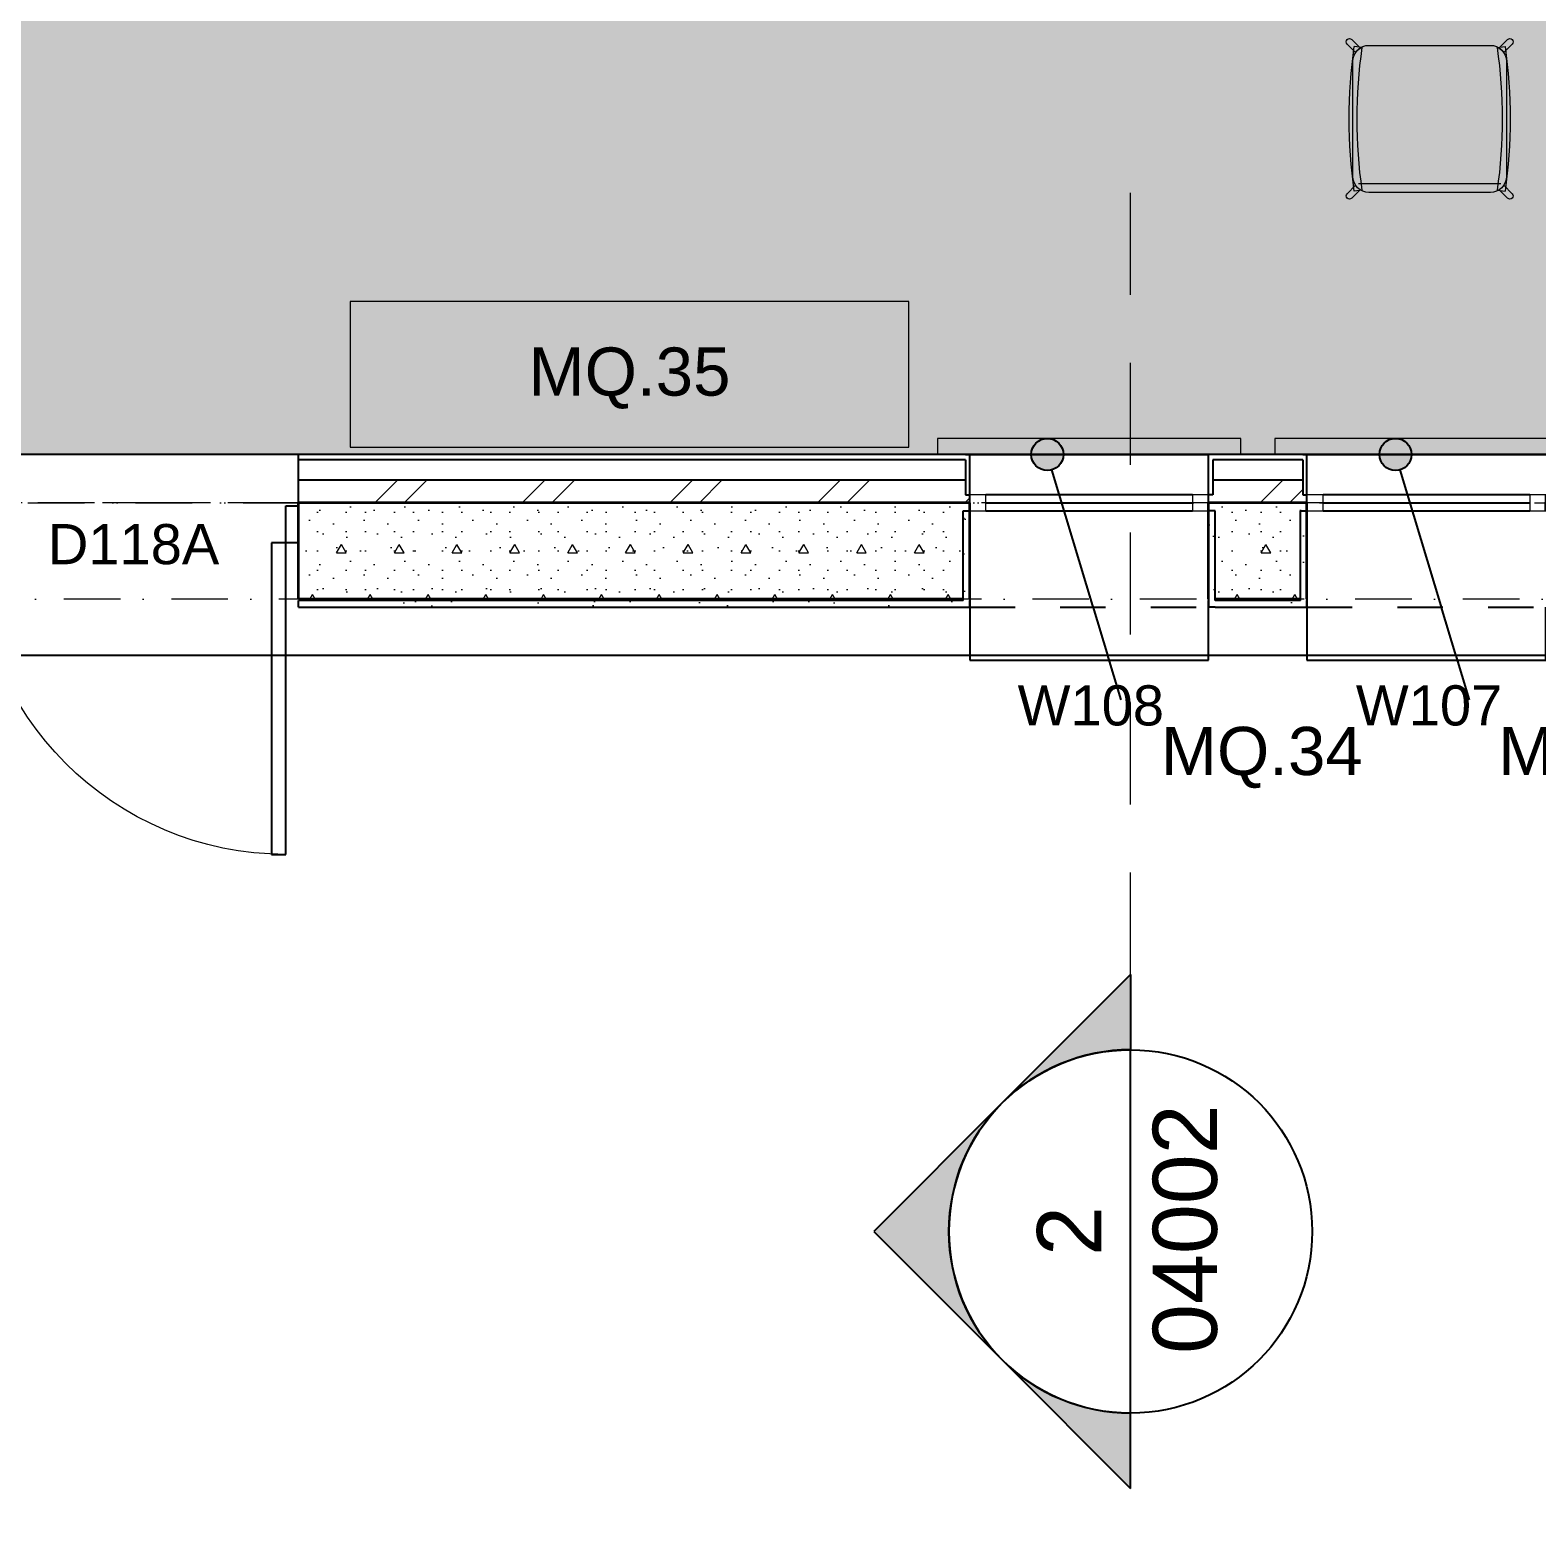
# Model space of a CAD drawing. Header units: millimetres. Extents: x -14278 to 101222, y -22378 to 34603.
# Drawn here: x 21816 to 26509, y -3161 to 1471 of the extents above; entities that cross this region are included whole.
import ezdxf
from ezdxf.enums import TextEntityAlignment as Align

# ---------------------------------------------------------------- set-up
doc = ezdxf.new("R2010")
doc.units = ezdxf.units.MM
doc.header["$MEASUREMENT"] = 0
for name, pattern in [('Dashed', [282.222223, 141.111112, -141.111112]), ('Dot & Dashed', [335.138881, 176.388884, -88.194442, 0, -70.555556]), ('Hidden Line', [195.611112, 141.111112, -54.5]), ('Long Dashed', [529.166651, 317.499995, -211.666656]), ('Wipeout_Contour', [1000, 0, -1000])]:
    doc.linetypes.add(name, pattern=pattern)
for name, color, linetype in [('A-Zz_20_10_90-T_TextFFEInternal', 7, 'Continuous'), ('A-Zz_20_10_90-T_TextWindow', 7, 'Continuous'), ('A-Zz_60_50_80-P_MarkerSection', 7, 'Continuous'), ('NewA-Ee_25_10-M_WallsExternal', 7, 'Continuous'), ('NewA-Ee_25_10-M_WallsInternal', 7, 'Continuous'), ('NewA-Ee_30_40-M_Floors', 7, 'Continuous'), ('NewA-Ee_30_60-M_Pavements', 7, 'Continuous'), ('NewA-Ee_40_20-M_GeneralFFAndEInternalFixed', 7, 'Continuous'), ('NewA-Ee_40_20-M_GeneralFFAndEInternalMovable', 7, 'Continuous'), ('NewA-SL-M_SpacesExternal', 7, 'Continuous'), ('NewA-SL-M_SpacesInternal', 7, 'Continuous'), ('NewA-Ss_30_25-M_CeilingAndSoffitSystems', 7, 'Continuous'), ('NewA-Zz_20_10_90-T_TextFFEInternal', 7, 'Continuous'), ('NewA-Zz_35_40_80-M_GridStructural', 7, 'Continuous'), ('NewA-Zz_50_10_70-P_BoundarySiteRed', 7, 'Continuous'), ('NewA-Zz_50_90_00-M_GrossInternal', 7, 'Continuous')]:
    doc.layers.add(name, color=color, linetype=linetype)
doc.styles.add('GENERATED_STYLE_1', font='')
doc.styles.get('GENERATED_STYLE_1').set_extended_font_data('Arial')
pattern_1 = [(0, (0, 0), (0, 86.60254), [0, -50]), (0, (25, 43.3), (0, 86.60254), [0, -50])]
pattern_2 = [(45, (0, 0), (-229.8097, 229.8097), []), (45, (-45.96, 45.96), (-229.8097, 229.8097), [])]
pattern_3 = [(0, (0, 0), (0, 311.769), [30, -150]), (0, (90, 155.9), (0, 311.769), [30, -150]), (60, (0, 0), (-270, 155.8846), [30, -150]), (60, (180, 0), (-270, 155.8846), [30, -150]), (120, (30, 0), (270, 155.8846), [30, -150]), (120, (210, 0), (270, 155.8846), [30, -150]), (0, (0, 30), (0, 60), [0, -60, 0, -90]), (45, (30, 30), (-42.42641, 42.42641), [0, -45, 0, -75])]
pattern_4 = [(45, (0, 175), (-55.68466, 55.68466), [0, -52.5, 0, -78.75]), (110, (175, 175), (74.0008, 26.93409), [0, -38.5, 0, -66.5])]

# ---------------------------------------------------------------- blocks, each defined once
blk = doc.blocks.new('Beam_1_1', base_point=(28050, 0))
at = {"layer": 'NewA-Ee_25_10-M_WallsExternal', "color": 251, "linetype": 'Dot & Dashed', "lineweight": 13}
blk.add_line((28050, 0), (8350, 0), dxfattribs=at)
at = {"layer": 'NewA-Ee_25_10-M_WallsExternal', "color": 6, "linetype": 'Hidden Line', "lineweight": 13}
blk.add_line((28050, 0), (8350, 0), dxfattribs=at)
blk = doc.blocks.new('RECREATION_DINING ROOM_118_18_1', base_point=(18506.4, 5622.1))
at = {"layer": 'NewA-SL-M_SpacesInternal', "color": 253, "linetype": 'Continuous', "lineweight": 13}
blk.add_line((16200, 150.3), (27899.7, 150.3), dxfattribs=at)
at = {"layer": 'NewA-SL-M_SpacesInternal', "color": 5, "lineweight": 70, "style": 'GENERATED_STYLE_1'}
for tag, height, p in [('ROOM_NAME', 200, (18317.3, 5349.3)), ('ROOM_NUMBER', 150, (18317.3, 5046.4)), ('adj_text', 150, (18317.3, 4810.7))]:
    blk.add_attdef(tag, text='', height=height, dxfattribs=at).set_placement(p, align=Align.TOP_CENTER)
blk = doc.blocks.new('TERRACE_Terrace_27_1', base_point=(12569.3, -4606.1))
at = {"layer": 'NewA-SL-M_SpacesExternal', "color": 253, "linetype": 'Continuous', "lineweight": 13}
blk.add_line((28524.7, -449.8), (7900.2, -449.8), dxfattribs=at)
at = {"layer": 'NewA-SL-M_SpacesExternal', "color": 5, "lineweight": 70, "style": 'GENERATED_STYLE_1'}
for tag, height, p in [('ROOM_NAME_0', 200, (12569.3, -4298.2)), ('ROOM_NAME_1', 150, (12569.3, -4601.1)), ('adj_text', 150, (12569.3, -4836.8))]:
    blk.add_attdef(tag, text='', height=height, dxfattribs=at).set_placement(p, align=Align.TOP_CENTER)
blk = doc.blocks.new('Mesh_1_1', base_point=(14339.9, 34603))
at = {"layer": 'NewA-Ee_30_60-M_Pavements', "color": 254, "linetype": 'Continuous', "lineweight": 13, "flags": 128}
blk.add_lwpolyline([(14339.9, 34603, -0.414214), (42830.6, 6112.3, -0.414214), (14339.9, -22378.4, -0.414214), (-14150.7, 6112.3, -0.414214)], format="xyb", close=True, dxfattribs=at)
blk.add_lwpolyline([(-474.7, 15724.7), (35324.7, 15724.7), (35324.7, 6075.3), (28524.7, 6075.3), (28524.7, -474.7), (7900.2, -474.7), (7900.2, 2666.8), (6124.7, 2666.8), (6124.7, 1525.3), (1425.3, 1525.3), (1425.3, 6075.3), (-474.7, 6075.3)], close=True, dxfattribs=at)
blk = doc.blocks.new('Slab_4_1', base_point=(11328, 15324.9))
at = {"layer": 'NewA-Ee_30_40-M_Floors', "linetype": 'Continuous', "lineweight": 13}
blk.add_hatch(color=254, dxfattribs=at).paths.add_polyline_path([(11328, 15324.9), (11328, 15099.7), (150.3, 15099.7), (150.3, 9350.5), (-124.9, 9350.5), (-124.9, 8300.5), (150.3, 8300.5), (150.3, 6700.3), (2050.3, 6700.3), (2050.3, 2150.3), (5499.7, 2150.3), (5499.7, 3091.8), (6214.3, 3091.8), (6214.3, 2766.8), (7714.3, 2766.8), (7714.3, 3091.8), (8455.6, 3091.8), (8500.3, 150.3), (16363.1, 150.3), (16363.1, -124.9), (17413.1, -124.9), (17413.1, 150.3), (27899.7, 150.3), (27899.7, 6700.3), (34699.7, 6700.3), (34699.7, 15099.7), (34639.4, 15099.7), (34639.4, 15324.9), (32809.4, 15324.9), (32809.4, 15099.7), (13158, 15099.7), (13158, 15324.9)])
at = {"layer": 'NewA-Ee_30_40-M_Floors', "color": 6, "linetype": 'Continuous', "lineweight": 13, "flags": 128}
blk.add_lwpolyline([(13158, 15099.7), (32809.4, 15099.7), (32809.4, 15324.9), (34639.4, 15324.9), (34639.4, 15099.7), (34699.7, 15099.7), (34699.7, 6700.3), (27899.7, 6700.3), (27899.7, 150.3), (17413.1, 150.3)], dxfattribs=at)
blk = doc.blocks.new('Slab_6_1', base_point=(17273.6, 6550.3))
at = {"layer": 'NewA-Ss_30_25-M_CeilingAndSoffitSystems', "linetype": 'Continuous', "lineweight": 0}
blk.add_hatch(color=255, dxfattribs=at).paths.add_polyline_path([(17273.6, 6550.3), (15249.9, 6550.3), (15249.9, 150.3), (27899.7, 150.3), (27899.7, 6550), (25956, 6550), (25956, 6144.1), (17273.6, 6144.1)])
at = {"layer": 'NewA-Ss_30_25-M_CeilingAndSoffitSystems', "color": 6, "linetype": 'Continuous', "lineweight": 13, "flags": 128}
blk.add_lwpolyline([(17273.6, 6550.3), (17273.6, 6144.1), (25956, 6144.1), (25956, 6550), (27899.7, 6550), (27899.7, 150.3), (15249.9, 150.3), (15249.9, 6550.3)], close=True, dxfattribs=at)
blk = doc.blocks.new('Window 19_2')
at = {"layer": 'NewA-Ee_25_10-M_WallsExternal', "linetype": 'Continuous'}
for p, q in [((-372, 300), (-372, 465)), ((-372, 465), (372, 465)), ((372, 465), (372, 300)), ((-322, 0), (322, 0)), ((-372, -24.9), (-372, -50)), ((-322, -25), (322, -25)), ((372, -24.9), (372, -50)), ((322, -50), (-322, -50)), ((-372, -175.2), (372, -175.2))]:
    blk.add_line(p, q, dxfattribs=at)
at = {"layer": 'NewA-Ee_25_10-M_WallsExternal', "linetype": 'Dashed'}
blk.add_line((-372, 300), (372, 300), dxfattribs=at)
at = {"layer": 'NewA-Ee_25_10-M_WallsExternal', "color": 24, "linetype": 'Continuous', "lineweight": 13}
for p, q in [((-372, 0), (-322, 0)), ((-322, 0), (-322, -50)), ((322, -50), (322, 0)), ((322, 0), (372, 0)), ((-322, -50), (-372, -50)), ((372, -50), (322, -50))]:
    blk.add_line(p, q, dxfattribs=at)
at = {"layer": 'NewA-Ee_25_10-M_WallsExternal', "color": 92, "linetype": 'Continuous', "lineweight": 35}
for p, q in [((-372, 0), (-372, -24.9)), ((372, 0), (372, -24.9))]:
    blk.add_line(p, q, dxfattribs=at)
blk = doc.blocks.new('Door with Transom 19')
at = {"layer": 'NewA-Ee_25_10-M_WallsExternal', "linetype": 'Continuous'}
for p, q in [((441, 0), (441, 970)), ((441, 970), (485, 970)), ((485, 970), (485, 0)), ((-485, 0), (-525, 0)), ((-525, 0), (-525, -115)), ((-485, -115), (-485, 0)), ((485, 0), (441, 0)), ((525, 0), (485, 0)), ((485, 0), (485, -115)), ((525, -115), (525, 0)), ((-525, -115), (-485, -115)), ((485, -115), (525, -115))]:
    blk.add_line(p, q, dxfattribs=at)
at = {"layer": 'NewA-Ee_25_10-M_WallsExternal', "color": 92, "linetype": 'Continuous', "lineweight": 35}
for p, q in [((-525, 0), (-525, -115)), ((525, 0), (525, -115))]:
    blk.add_line(p, q, dxfattribs=at)
at = {"layer": 'NewA-Ee_25_10-M_WallsExternal', "color": 6, "linetype": 'Continuous', "lineweight": 13}
blk.add_arc((485, 0), 970, 90, 180, dxfattribs=at)
blk = doc.blocks.new('D Marker 19')
at = {"layer": 'NewA-Ee_25_10-M_WallsInternal', "style": 'GENERATED_STYLE_1'}
blk.add_attdef('AC_WIDO_ID', text='', height=125, dxfattribs=at).set_placement((-262.1, 94.8), align=Align.BOTTOM_LEFT)
blk = doc.blocks.new('Wall_9_1', base_point=(28050, 0))
at = {"layer": 'NewA-Ee_25_10-M_WallsExternal', "linetype": 'Continuous', "lineweight": 13}
h = blk.add_hatch(dxfattribs=at)
h.set_pattern_fill('Plaster_0001', color=6, style=0, pattern_type=2)
h.set_pattern_definition(pattern_1)
h.paths.add_polyline_path([(22651.6, 150.3), (22651.6, 133.9), (24729.3, 133.9), (24729.3, 150.3)])
h = blk.add_hatch(dxfattribs=at)
h.set_pattern_fill('Plaster_0001', color=6, style=0, pattern_type=2)
h.set_pattern_definition(pattern_1)
h.paths.add_polyline_path([(24729.3, 150.3), (24729.3, 25.1), (24742.3, 25.1), (24742.3, 150.3)])
h = blk.add_hatch(dxfattribs=at)
h.set_pattern_fill('Plaster_0001', color=6, style=0, pattern_type=2)
h.set_pattern_definition(pattern_1)
h.paths.add_polyline_path([(25499.3, 150.3), (25486.3, 150.3), (25486.3, 25.1), (25499.3, 25.1)])
h = blk.add_hatch(dxfattribs=at)
h.set_pattern_fill('Plaster_0001', color=6, style=0, pattern_type=2)
h.set_pattern_definition(pattern_1)
h.paths.add_polyline_path([(25499.3, 133.9), (25779.9, 133.9), (25779.9, 150.3), (25499.3, 150.3)])
h = blk.add_hatch(dxfattribs=at)
h.set_pattern_fill('Plaster_0001', color=6, style=0, pattern_type=2)
h.set_pattern_definition(pattern_1)
h.paths.add_polyline_path([(25779.9, 150.3), (25779.9, 25.1), (25792.9, 25.1), (25792.9, 150.3)])
h = blk.add_hatch(dxfattribs=at)
h.set_pattern_fill('Insulation_0001', color=6, style=0, pattern_type=2)
h.set_pattern_definition(pattern_2)
h.paths.add_polyline_path([(24729.3, 70.4), (22651.6, 70.4), (22651.6, 0), (24742.3, 0), (24742.3, 25.1), (24729.3, 25.1)])
h = blk.add_hatch(dxfattribs=at)
h.set_pattern_fill('Insulation_0001', color=6, style=0, pattern_type=2)
h.set_pattern_definition(pattern_2)
h.paths.add_polyline_path([(25486.3, 0), (25792.9, 0), (25792.9, 25.1), (25779.9, 25.1), (25779.9, 70.4), (25499.3, 70.4), (25499.3, 25.1), (25486.3, 25.1)])
h = blk.add_hatch(dxfattribs=at)
h.set_pattern_fill('Structural_Concrete_0001', color=6, style=0, pattern_type=2)
h.set_pattern_definition(pattern_3)
h.paths.add_polyline_path([(22651.6, -124.9), (22651.6, -300), (24722.2, -300), (24722.2, -24.9), (24742.3, -24.9), (24742.3, 0), (22651.6, 0), (22651.6, -9.9)])
h = blk.add_hatch(dxfattribs=at)
h.set_pattern_fill('Structural_Concrete_0001', color=6, style=0, pattern_type=2)
h.set_pattern_definition(pattern_3)
h.paths.add_polyline_path([(25486.3, 0), (25486.3, -24.9), (25506.4, -24.9), (25506.4, -300), (25772.8, -300), (25772.8, -24.9), (25792.9, -24.9), (25792.9, 0)])
at = {"layer": 'NewA-Ee_25_10-M_WallsExternal', "linetype": 'Continuous'}
for p, q in [((22651.6, 133.9), (22651.6, 150.3)), ((24729.3, 150.3), (24742.3, 150.3)), ((24742.3, 25.1), (24742.3, 150.3)), ((24742.3, 133.9), (24742.3, 150.3)), ((25499.3, 150.3), (25486.3, 150.3)), ((25486.3, 25.1), (25486.3, 150.3)), ((25486.3, 133.9), (25486.3, 150.3)), ((25779.9, 150.3), (25792.9, 150.3)), ((25792.9, 25.1), (25792.9, 150.3)), ((25792.9, 133.9), (25792.9, 150.3)), ((24729.3, 133.9), (22651.6, 133.9)), ((22651.6, 70.4), (22651.6, 133.9)), ((24729.3, 133.9), (24729.3, 25.1)), ((24742.3, 70.4), (24742.3, 133.9)), ((25486.3, 70.4), (25486.3, 133.9)), ((25779.9, 133.9), (25499.3, 133.9)), ((25499.3, 133.9), (25499.3, 25.1)), ((25779.9, 133.9), (25779.9, 25.1)), ((25792.9, 70.4), (25792.9, 133.9)), ((24729.3, 70.4), (22651.6, 70.4)), ((22651.6, 0), (22651.6, 70.4)), ((24742.3, 25.1), (24742.3, 70.4)), ((25486.3, 25.1), (25486.3, 70.4)), ((25779.9, 70.4), (25499.3, 70.4)), ((25792.9, 25.1), (25792.9, 70.4)), ((24729.3, 25.1), (24742.3, 25.1)), ((24742.3, 0), (24742.3, 25.1)), ((25499.3, 25.1), (25486.3, 25.1)), ((25486.3, 0), (25486.3, 25.1)), ((25779.9, 25.1), (25792.9, 25.1)), ((25792.9, 0), (25792.9, 25.1)), ((24722.2, -24.9), (24742.3, -24.9)), ((25506.4, -24.9), (25486.3, -24.9)), ((25772.8, -24.9), (25792.9, -24.9))]:
    blk.add_line(p, q, dxfattribs=at)
at = {"layer": 'NewA-Ee_25_10-M_WallsExternal', "color": 92, "linetype": 'Continuous', "lineweight": 35}
for p, q in [((22651.6, -9.9), (22651.6, 0)), ((24742.3, -24.9), (24742.3, 0)), ((25486.3, -24.9), (25486.3, 0)), ((25792.9, -24.9), (25792.9, 0)), ((24742.3, 0), (22651.6, 0)), ((22651.6, -124.9), (22651.6, -9.9)), ((24742.3, -300), (24742.3, -24.9)), ((25792.9, 0), (25486.3, 0)), ((25486.3, -300), (25486.3, -24.9)), ((25792.9, -300), (25792.9, -24.9)), ((22651.6, -300), (22651.6, -124.9)), ((24722.2, -300), (22651.6, -300)), ((25772.8, -300), (25506.4, -300))]:
    blk.add_line(p, q, dxfattribs=at)
at = {"layer": 'NewA-Ee_25_10-M_WallsExternal', "linetype": 'Continuous', "flags": 128}
for points in [[(24729.3, 150.3), (22651.6, 150.3)], [(25779.9, 150.3), (25499.3, 150.3)]]:
    blk.add_lwpolyline(points, dxfattribs=at)
at = {"layer": 'NewA-Ee_25_10-M_WallsExternal'}
ref = blk.add_blockref('D Marker 19', (22126.6, -324.9), dxfattribs=dict(at, rotation=180))
ref.add_attrib('AC_WIDO_ID', 'D118A', dxfattribs={"color": 7, "height": 125, "rotation": 360, "style": 'GENERATED_STYLE_1'}).set_placement((21870.8, -228.9), align=Align.BOTTOM_LEFT)
at = {"color": 254, "linetype": 'Wipeout_Contour', "lineweight": 0, "ltscale": 89315.624999}
blk.add_wipeout([(16200, -474.7), (28524.7, -474.7), (28374.9, -324.9), (16200, -324.9)], dxfattribs=at).dxf.layer = 'NewA-Ee_25_10-M_WallsExternal'
at = {"layer": 'NewA-Ee_25_10-M_WallsExternal', "linetype": 'Continuous', "lineweight": 13}
h = blk.add_hatch(dxfattribs=at)
h.set_pattern_fill('Render_0001', color=6, style=0, pattern_type=2)
h.set_pattern_definition(pattern_4)
h.paths.add_polyline_path([(24722.2, -324.9), (24742.3, -324.9), (24742.3, -24.9), (24722.2, -24.9)])
h = blk.add_hatch(dxfattribs=at)
h.set_pattern_fill('Render_0001', color=6, style=0, pattern_type=2)
h.set_pattern_definition(pattern_4)
h.paths.add_polyline_path([(25506.4, -324.9), (25506.4, -24.9), (25486.3, -24.9), (25486.3, -324.9)])
h = blk.add_hatch(dxfattribs=at)
h.set_pattern_fill('Render_0001', color=6, style=0, pattern_type=2)
h.set_pattern_definition(pattern_4)
h.paths.add_polyline_path([(25772.8, -324.9), (25792.9, -324.9), (25792.9, -24.9), (25772.8, -24.9)])
h = blk.add_hatch(dxfattribs=at)
h.set_pattern_fill('Render_0001', color=6, style=0, pattern_type=2)
h.set_pattern_definition(pattern_4)
h.paths.add_polyline_path([(24722.2, -304.8), (22651.6, -304.8), (22651.6, -324.9), (24722.2, -324.9)])
h = blk.add_hatch(dxfattribs=at)
h.set_pattern_fill('Render_0001', color=6, style=0, pattern_type=2)
h.set_pattern_definition(pattern_4)
h.paths.add_polyline_path([(25772.8, -304.8), (25506.4, -304.8), (25506.4, -324.9), (25772.8, -324.9)])
at = {"layer": 'NewA-Ee_25_10-M_WallsExternal', "linetype": 'Continuous'}
for p, q in [((24722.2, -304.8), (24722.2, -24.9)), ((24742.3, -24.9), (24742.3, -324.9)), ((25486.3, -24.9), (25486.3, -324.9)), ((25506.4, -304.8), (25506.4, -24.9)), ((25772.8, -304.8), (25772.8, -24.9)), ((25792.9, -24.9), (25792.9, -324.9)), ((24722.2, -304.8), (22651.6, -304.8)), ((22651.6, -324.9), (22651.6, -304.8)), ((22651.6, -324.9), (24722.2, -324.9)), ((24722.2, -324.9), (24742.3, -324.9)), ((24742.3, -324.9), (24742.3, -304.8)), ((25486.3, -324.9), (25486.3, -304.8)), ((25506.4, -324.9), (25486.3, -324.9)), ((25772.8, -304.8), (25506.4, -304.8)), ((25506.4, -324.9), (25772.8, -324.9)), ((25772.8, -324.9), (25792.9, -324.9)), ((25792.9, -324.9), (25792.9, -304.8))]:
    blk.add_line(p, q, dxfattribs=at)
at = {"layer": 'NewA-Ee_25_10-M_WallsExternal', "linetype": 'Continuous', "flags": 128}
blk.add_lwpolyline([(16200, -474.7), (28524.7, -474.7)], dxfattribs=at)
at = {"layer": 'NewA-Ee_25_10-M_WallsExternal', "linetype": 'Continuous', "xscale": -1, "zscale": 1000, "rotation": 180}
for name, p in [('Window 19_2', (25114.3, -24.9)), ('Window 19_2', (26164.9, -24.9)), ('Door with Transom 19', (22126.6, -124.9))]:
    blk.add_blockref(name, p, dxfattribs=at)
blk = doc.blocks.new('Standard grid marker_2')
at = {"layer": 'NewA-Zz_35_40_80-M_GridStructural', "color": 6, "linetype": 'Dot & Dashed', "lineweight": 13}
blk.add_line((1000, 0), (40175.6, 0), dxfattribs=at)
at = {"layer": 'NewA-Zz_35_40_80-M_GridStructural', "style": 'GENERATED_STYLE_1'}
blk.add_attdef('AC_MarkerText_1', text='', height=250, dxfattribs=at).set_placement((41425.6, 14.3), align=Align.MIDDLE_CENTER)
blk = doc.blocks.new('Standard grid marker_4')
at = {"layer": 'NewA-Zz_35_40_80-M_GridStructural', "color": 6, "linetype": 'Dot & Dashed', "lineweight": 13}
blk.add_line((1000, 0), (40175.6, 0), dxfattribs=at)
blk = doc.blocks.new('Chair 05 19_2')
at = {"layer": 'NewA-Ee_40_20-M_GeneralFFAndEInternalMovable', "color": 1, "linetype": 'Continuous', "lineweight": 18}
for p, q in [((29.3, 456.6), (2.9, 482.9)), ((17.1, 497.1), (43.4, 470.7)), ((49.8, 471.9), (25.1, 475.4)), ((449, 479), (71, 479)), ((470.2, 471.9), (494.9, 475.4)), ((476.6, 470.7), (502.9, 497.1)), ((517.1, 482.9), (490.7, 456.6)), ((21, 429), (21, 71)), ((38.5, 451.5), (481.5, 451.5)), ((499, 71), (499, 429)), ((29.3, 43.4), (2.9, 17.1)), ((17.1, 2.9), (43.4, 29.3)), ((49.8, 28.1), (25.1, 24.6)), ((71, 21), (449, 21)), ((470.2, 28.1), (494.9, 24.6)), ((476.6, 29.3), (502.9, 2.9)), ((517.1, 17.1), (490.7, 43.4))]:
    blk.add_line(p, q, dxfattribs=at)
for centre, radius, start, end in [((10, 490), 10, 45, 225), ((1622.3, 250), 1613.1, 171.967, 188.033), ((71, 429), 50, 90, 180), ((71, 429), 50, 123.463, 146.537), ((1622.3, 250), 1588.1, 171.967, 188.033), ((449, 429), 50, 0, 90), ((-1102.3, 250), 1588.1, 351.967, 8.033), ((449, 429), 50, 33.463, 56.537), ((-1102.3, 250), 1613.1, 351.967, 8.033), ((510, 490), 10, 315, 135), ((71, 71), 50, 180, 270), ((449, 71), 50, 270, 0), ((10, 10), 10, 135, 315), ((71, 71), 50, 213.463, 236.537), ((449, 71), 50, 303.463, 326.537), ((510, 10), 10, 225, 45)]:
    blk.add_arc(centre, radius, start, end, dxfattribs=at)
blk = doc.blocks.new('Credenza 19')
at = {"layer": 'NewA-Ee_40_20-M_GeneralFFAndEInternalFixed', "color": 1, "linetype": 'Continuous', "lineweight": 18}
for p, q in [((1739.9, 454.025), (0, 454.025)), ((0, 454.025), (0, 0)), ((1739.9, 0), (1739.9, 454.025)), ((0, 0), (1739.9, 0))]:
    blk.add_line(p, q, dxfattribs=at)
blk = doc.blocks.new('Venetian Blind 19_2')
at = {"layer": 'NewA-Ee_40_20-M_GeneralFFAndEInternalFixed', "color": 1, "linetype": 'Continuous', "lineweight": 18}
for p, q in [((944, 50), (0, 50)), ((0, 50), (0, 0)), ((944, 0), (944, 50)), ((0, 0), (944, 0))]:
    blk.add_line(p, q, dxfattribs=at)
blk = doc.blocks.new('Line_57_1', base_point=(25214.4, -613.6))
at = {"layer": 'NewA-Zz_20_10_90-T_TextFFEInternal', "linetype": 'Continuous'}
blk.add_hatch(color=256, dxfattribs=at).paths.add_polyline_path([(25034.1, 150.3), (25030.3, 169.4), (25019.5, 185.6), (25003.3, 196.5), (24984.1, 200.3), (24965, 196.5), (24948.8, 185.6), (24938, 169.4), (24934.1, 150.3), (24938, 131.2), (24948.8, 114.9), (24965, 104.1), (24984.1, 100.3), (25003.3, 104.1), (25019.5, 114.9), (25030.3, 131.2)])
blk.add_line((25214.4, -613.6), (24998.6, 102.4), dxfattribs=at)
blk.add_circle((24984.1, 150.3), 50, dxfattribs=at)
blk = doc.blocks.new('Line_58_1', base_point=(26298.9, -613.6))
at = {"layer": 'NewA-Zz_20_10_90-T_TextFFEInternal', "linetype": 'Continuous'}
blk.add_hatch(color=256, dxfattribs=at).paths.add_polyline_path([(26118.7, 150.3), (26114.9, 169.4), (26104.1, 185.6), (26087.8, 196.5), (26068.7, 200.3), (26049.6, 196.5), (26033.3, 185.6), (26022.5, 169.4), (26018.7, 150.3), (26022.5, 131.2), (26033.3, 114.9), (26049.6, 104.1), (26068.7, 100.3), (26087.8, 104.1), (26104.1, 114.9), (26114.9, 131.2)])
blk.add_line((26298.9, -613.6), (26083.1, 102.4), dxfattribs=at)
blk.add_circle((26068.7, 150.3), 50, dxfattribs=at)
blk = doc.blocks.new('Cutting Plane_5_1', base_point=(25243.4, -2269))
at = {"layer": 'A-Zz_60_50_80-P_MarkerSection', "linetype": 'Continuous'}
for points in [[(25243.4, -1469), (25243.4, -1703.3, 0.198912), (24843.4, -1869)], [(24843.4, -2669, -0.414214), (24843.4, -1869), (24443.4, -2269)], [(25243.4, -3069), (25243.4, -2834.7, -0.198912), (24843.4, -2669)]]:
    blk.add_hatch(color=256, dxfattribs=at).paths.add_polyline_path(points)
at = {"layer": 'A-Zz_60_50_80-P_MarkerSection', "color": 6, "linetype": 'Long Dashed', "lineweight": 13}
blk.add_line((25243.4, -1469), (25243.4, 1143.6), dxfattribs=at)
at = {"layer": 'A-Zz_60_50_80-P_MarkerSection', "linetype": 'Continuous'}
for p, q in [((24843.4, -1869), (25243.4, -1469)), ((25243.4, -1469), (25243.4, -1703.3)), ((25243.4, -2834.7), (25243.4, -1703.3)), ((24843.4, -1869), (24443.4, -2269)), ((24443.4, -2269), (24843.4, -2669)), ((24843.4, -2669), (25243.4, -3069)), ((25243.4, -3069), (25243.4, -2834.7))]:
    blk.add_line(p, q, dxfattribs=at)
blk.add_circle((25243.4, -2269), 565.7, dxfattribs=at)
for start, end in [(90, 135), (135, 225), (225, 270)]:
    blk.add_arc((25243.4, -2269), 565.7, start, end, dxfattribs=at)
at = {"layer": 'A-Zz_60_50_80-P_MarkerSection', "char_height": 200, "attachment_point": 7, "rotation": 90, "style": 'GENERATED_STYLE_1'}
for s, insert in [('\\A1;{\\fArial|b0|i0|c0|p34;04002}', (25515.3, -2650.3)), ('\\A1;{\\fArial|b0|i0|c0|p34;2}', (25152, -2345.3))]:
    blk.add_mtext(s, dxfattribs=dict(at, insert=insert))
blk = doc.blocks.new('Label_7_1', base_point=(25748.1, -489.9))
at = {"layer": 'A-Zz_20_10_90-T_TextWindow', "insert": (26173.1, -568.5), "char_height": 125, "attachment_point": 2, "style": 'GENERATED_STYLE_1'}
blk.add_mtext('\\fArial|b0|i0|c0|p34;W107\\fArial|b0|i0|c0|p34;\\fArial|b0|i0|c0|p34;\\fArial|b0|i0|c0|p34;\\fArial|b0|i0|c0|p34;\\fArial|b0|i0|c0|p34;\\fArial|b0|i0|c0|p34;\\fArial|b0|i0|c0|p34;\\fArial|b0|i0|c0|p34;\\fArial|b0|i0|c0|p34;\\fArial|b0|i0|c0|p34;\\fArial|b0|i0|c0|p34;\\fArial|b0|i0|c0|p34;\\fArial|b0|i0|c0|p34;\\fArial|b0|i0|c0|p34;\\fArial|b0|i0|c0|p34;\\fArial|b0|i0|c0|p34;\\fArial|b0|i0|c0|p34;\\fArial|b0|i0|c0|p34;\\fArial|b0|i0|c0|p34;\\fArial|b0|i0|c0|p34;\\fArial|b0|i0|c0|p34;\\fArial|b0|i0|c0|p34;\\fArial|b0|i0|c0|p34;\\fArial|b0|i0|c0|p34;\\fArial|b0|i0|c0|p34;\\fArial|b0|i0|c0|p34;\\fArial|b0|i0|c0|p34;\\fArial|b0|i0|c0|p34;\\fArial|b0|i0|c0|p34;}', dxfattribs=at)
blk = doc.blocks.new('Label_8_1', base_point=(24694.5, -489.9))
at = {"layer": 'A-Zz_20_10_90-T_TextWindow', "insert": (25119.5, -568.5), "char_height": 125, "attachment_point": 2, "style": 'GENERATED_STYLE_1'}
blk.add_mtext('\\fArial|b0|i0|c0|p34;W108\\fArial|b0|i0|c0|p34;\\fArial|b0|i0|c0|p34;\\fArial|b0|i0|c0|p34;\\fArial|b0|i0|c0|p34;\\fArial|b0|i0|c0|p34;\\fArial|b0|i0|c0|p34;\\fArial|b0|i0|c0|p34;\\fArial|b0|i0|c0|p34;\\fArial|b0|i0|c0|p34;\\fArial|b0|i0|c0|p34;\\fArial|b0|i0|c0|p34;\\fArial|b0|i0|c0|p34;\\fArial|b0|i0|c0|p34;\\fArial|b0|i0|c0|p34;\\fArial|b0|i0|c0|p34;\\fArial|b0|i0|c0|p34;\\fArial|b0|i0|c0|p34;\\fArial|b0|i0|c0|p34;\\fArial|b0|i0|c0|p34;\\fArial|b0|i0|c0|p34;\\fArial|b0|i0|c0|p34;\\fArial|b0|i0|c0|p34;\\fArial|b0|i0|c0|p34;\\fArial|b0|i0|c0|p34;\\fArial|b0|i0|c0|p34;\\fArial|b0|i0|c0|p34;\\fArial|b0|i0|c0|p34;\\fArial|b0|i0|c0|p34;\\fArial|b0|i0|c0|p34;}', dxfattribs=at)
blk = doc.blocks.new('Label_57_1', base_point=(23257.7, 567.7))
at = {"layer": 'A-Zz_20_10_90-T_TextFFEInternal', "insert": (23682.7, 483.4), "char_height": 150, "attachment_point": 2, "style": 'GENERATED_STYLE_1'}
blk.add_mtext('\\fArial|b0|i0|c0|p34;MQ.35\\fArial|b0|i0|c0|p34;\\fArial|b0|i0|c0|p34;\\fArial|b0|i0|c0|p34;\\fArial|b0|i0|c0|p34;\\fArial|b0|i0|c0|p34;\\fArial|b0|i0|c0|p34;\\fArial|b0|i0|c0|p34;\\fArial|b0|i0|c0|p34;\\fArial|b0|i0|c0|p34;\\fArial|b0|i0|c0|p34;\\fArial|b0|i0|c0|p34;\\fArial|b0|i0|c0|p34;\\fArial|b0|i0|c0|p34;\\fArial|b0|i0|c0|p34;\\fArial|b0|i0|c0|p34;\\fArial|b0|i0|c0|p34;\\fArial|b0|i0|c0|p34;\\fArial|b0|i0|c0|p34;\\fArial|b0|i0|c0|p34;\\fArial|b0|i0|c0|p34;\\fArial|b0|i0|c0|p34;\\fArial|b0|i0|c0|p34;\\fArial|b0|i0|c0|p34;\\fArial|b0|i0|c0|p34;\\fArial|b0|i0|c0|p34;\\fArial|b0|i0|c0|p34;\\fArial|b0|i0|c0|p34;\\fArial|b0|i0|c0|p34;\\fArial|b0|i0|c0|p34;}', dxfattribs=at)
blk = doc.blocks.new('Label_139_1', base_point=(25227.3, -613.6))
at = {"layer": 'A-Zz_20_10_90-T_TextFFEInternal', "insert": (25652.3, -697.9), "char_height": 150, "attachment_point": 2, "style": 'GENERATED_STYLE_1'}
blk.add_mtext('\\fArial|b0|i0|c0|p34;MQ.34\\fArial|b0|i0|c0|p34;\\fArial|b0|i0|c0|p34;\\fArial|b0|i0|c0|p34;\\fArial|b0|i0|c0|p34;\\fArial|b0|i0|c0|p34;\\fArial|b0|i0|c0|p34;\\fArial|b0|i0|c0|p34;\\fArial|b0|i0|c0|p34;\\fArial|b0|i0|c0|p34;\\fArial|b0|i0|c0|p34;\\fArial|b0|i0|c0|p34;\\fArial|b0|i0|c0|p34;\\fArial|b0|i0|c0|p34;\\fArial|b0|i0|c0|p34;\\fArial|b0|i0|c0|p34;\\fArial|b0|i0|c0|p34;\\fArial|b0|i0|c0|p34;\\fArial|b0|i0|c0|p34;\\fArial|b0|i0|c0|p34;\\fArial|b0|i0|c0|p34;\\fArial|b0|i0|c0|p34;\\fArial|b0|i0|c0|p34;\\fArial|b0|i0|c0|p34;\\fArial|b0|i0|c0|p34;\\fArial|b0|i0|c0|p34;\\fArial|b0|i0|c0|p34;\\fArial|b0|i0|c0|p34;\\fArial|b0|i0|c0|p34;\\fArial|b0|i0|c0|p34;}', dxfattribs=at)
blk = doc.blocks.new('Label_140_1', base_point=(26277.9, -613.6))
at = {"layer": 'A-Zz_20_10_90-T_TextFFEInternal', "insert": (26702.9, -697.9), "char_height": 150, "attachment_point": 2, "style": 'GENERATED_STYLE_1'}
blk.add_mtext('\\fArial|b0|i0|c0|p34;MQ.34\\fArial|b0|i0|c0|p34;\\fArial|b0|i0|c0|p34;\\fArial|b0|i0|c0|p34;\\fArial|b0|i0|c0|p34;\\fArial|b0|i0|c0|p34;\\fArial|b0|i0|c0|p34;\\fArial|b0|i0|c0|p34;\\fArial|b0|i0|c0|p34;\\fArial|b0|i0|c0|p34;\\fArial|b0|i0|c0|p34;\\fArial|b0|i0|c0|p34;\\fArial|b0|i0|c0|p34;\\fArial|b0|i0|c0|p34;\\fArial|b0|i0|c0|p34;\\fArial|b0|i0|c0|p34;\\fArial|b0|i0|c0|p34;\\fArial|b0|i0|c0|p34;\\fArial|b0|i0|c0|p34;\\fArial|b0|i0|c0|p34;\\fArial|b0|i0|c0|p34;\\fArial|b0|i0|c0|p34;\\fArial|b0|i0|c0|p34;\\fArial|b0|i0|c0|p34;\\fArial|b0|i0|c0|p34;\\fArial|b0|i0|c0|p34;\\fArial|b0|i0|c0|p34;\\fArial|b0|i0|c0|p34;\\fArial|b0|i0|c0|p34;\\fArial|b0|i0|c0|p34;}', dxfattribs=at)

msp = doc.modelspace()

# ---------------------------------------------------------------- hatches: boundary and pattern name
at = {"layer": 'NewA-Zz_50_90_00-M_GrossInternal', "linetype": 'Continuous', "lineweight": 140}
msp.add_hatch(color=1, dxfattribs=at).paths.add_polyline_path([(150.3, 15099.7), (34699.7, 15099.7), (34699.7, 6700.3), (27899.7, 6700.3), (27899.7, 150.3), (8500.3, 150.3), (8500.3, 3091.8), (5499.7, 3091.8), (5499.7, 2150.3), (2050.3, 2150.3), (2050.3, 6700.3), (150.3, 6700.3)])

# ---------------------------------------------------------------- linework, layer by layer
at = {"layer": 'NewA-Zz_50_90_00-M_GrossInternal', "linetype": 'Continuous', "flags": 128}
msp.add_lwpolyline([(150.3, 15099.7), (34699.7, 15099.7), (34699.7, 6700.3), (27899.7, 6700.3), (27899.7, 150.3), (8500.3, 150.3), (8500.3, 3091.8), (5499.7, 3091.8), (5499.7, 2150.3), (2050.3, 2150.3), (2050.3, 6700.3), (150.3, 6700.3)], close=True, dxfattribs=at)

# ---------------------------------------------------------------- block references
at = {"layer": 'A-Zz_20_10_90-T_TextFFEInternal', "color": 6, "linetype": 'Continuous', "lineweight": 13}
msp.add_blockref('Label_57_1', (23257.7, 567.7), dxfattribs=at)
at = {"layer": 'NewA-Ee_25_10-M_WallsExternal', "color": 6, "lineweight": 13}
msp.add_blockref('Beam_1_1', (28050, 0), dxfattribs=at)
at = {"layer": 'NewA-Ee_30_40-M_Floors', "color": 6, "linetype": 'Continuous', "lineweight": 13}
msp.add_blockref('Slab_4_1', (11328, 15324.9), dxfattribs=at)
at = {"layer": 'NewA-Ee_30_60-M_Pavements', "color": 254, "lineweight": 13}
msp.add_blockref('Mesh_1_1', (14339.9, 34603), dxfattribs=at)
at = {"layer": 'NewA-Ee_40_20-M_GeneralFFAndEInternalMovable', "color": 6, "linetype": 'Continuous', "lineweight": 13, "xscale": -1, "zscale": 1000, "rotation": 180}
msp.add_blockref('Chair 05 19_2', (25915, 1445.2), dxfattribs=at)
at = {"layer": 'NewA-SL-M_SpacesExternal', "linetype": 'Continuous'}
msp.add_blockref('TERRACE_Terrace_27_1', (12569.3, -4606.1), dxfattribs=at)
at = {"layer": 'NewA-SL-M_SpacesInternal', "linetype": 'Continuous'}
msp.add_blockref('RECREATION_DINING ROOM_118_18_1', (18506.4, 5622.1), dxfattribs=at)
at = {"layer": 'NewA-Ss_30_25-M_CeilingAndSoffitSystems', "color": 6, "linetype": 'Continuous', "lineweight": 13}
msp.add_blockref('Slab_6_1', (17273.6, 6550.3), dxfattribs=at)

# ---------------------------------------------------------------- next in the draw order: block references
at = {"layer": 'NewA-Ee_25_10-M_WallsExternal', "color": 92, "lineweight": 35}
msp.add_blockref('Wall_9_1', (28050, 0), dxfattribs=at)

# ---------------------------------------------------------------- next in the draw order: linework, layer by layer
at = {"layer": 'NewA-Zz_50_10_70-P_BoundarySiteRed', "color": 1, "linetype": 'Continuous', "lineweight": 140}
msp.add_circle((14339.9, 6112.3), 28490.7, dxfattribs=at)

# ---------------------------------------------------------------- next in the draw order: block references
at = {"layer": 'A-Zz_20_10_90-T_TextFFEInternal', "color": 6, "linetype": 'Continuous', "lineweight": 13}
for name, p in [('Label_139_1', (25227.3, -613.6)), ('Label_140_1', (26277.9, -613.6))]:
    msp.add_blockref(name, p, dxfattribs=at)
at = {"layer": 'A-Zz_20_10_90-T_TextWindow', "color": 6, "linetype": 'Continuous', "lineweight": 13}
for name, p in [('Label_8_1', (24694.5, -489.9)), ('Label_7_1', (25748.1, -489.9))]:
    msp.add_blockref(name, p, dxfattribs=at)
at = {"layer": 'A-Zz_60_50_80-P_MarkerSection', "color": 6, "lineweight": 13}
msp.add_blockref('Cutting Plane_5_1', (25243.4, -2269), dxfattribs=at)
at = {"layer": 'NewA-Ee_40_20-M_GeneralFFAndEInternalFixed', "color": 6, "linetype": 'Continuous', "lineweight": 13, "zscale": 1000, "rotation": 180}
msp.add_blockref('Credenza 19', (24552.6, 626.9), dxfattribs=at)
at = {"layer": 'NewA-Ee_40_20-M_GeneralFFAndEInternalFixed', "color": 6, "linetype": 'Continuous', "lineweight": 13, "zscale": 1000}
for p in [(24642.3, 150.3), (25692.9, 150.3)]:
    msp.add_blockref('Venetian Blind 19_2', p, dxfattribs=at)
at = {"layer": 'NewA-Zz_20_10_90-T_TextFFEInternal', "linetype": 'Continuous'}
for name, p in [('Line_57_1', (25214.4, -613.6)), ('Line_58_1', (26298.9, -613.6))]:
    msp.add_blockref(name, p, dxfattribs=at)
at = {"layer": 'NewA-Zz_35_40_80-M_GridStructural', "color": 1, "linetype": 'Continuous', "lineweight": 18, "zscale": 1000}
msp.add_blockref('Standard grid marker_2', (-1652.3, 0), dxfattribs=at)
at = {"layer": 'NewA-Zz_35_40_80-M_GridStructural', "color": 1, "linetype": 'Continuous', "lineweight": 18, "zscale": 1000, "rotation": 180}
msp.add_blockref('Standard grid marker_4', (39523.3, -300), dxfattribs=at)

doc.saveas('drawing.dxf')
